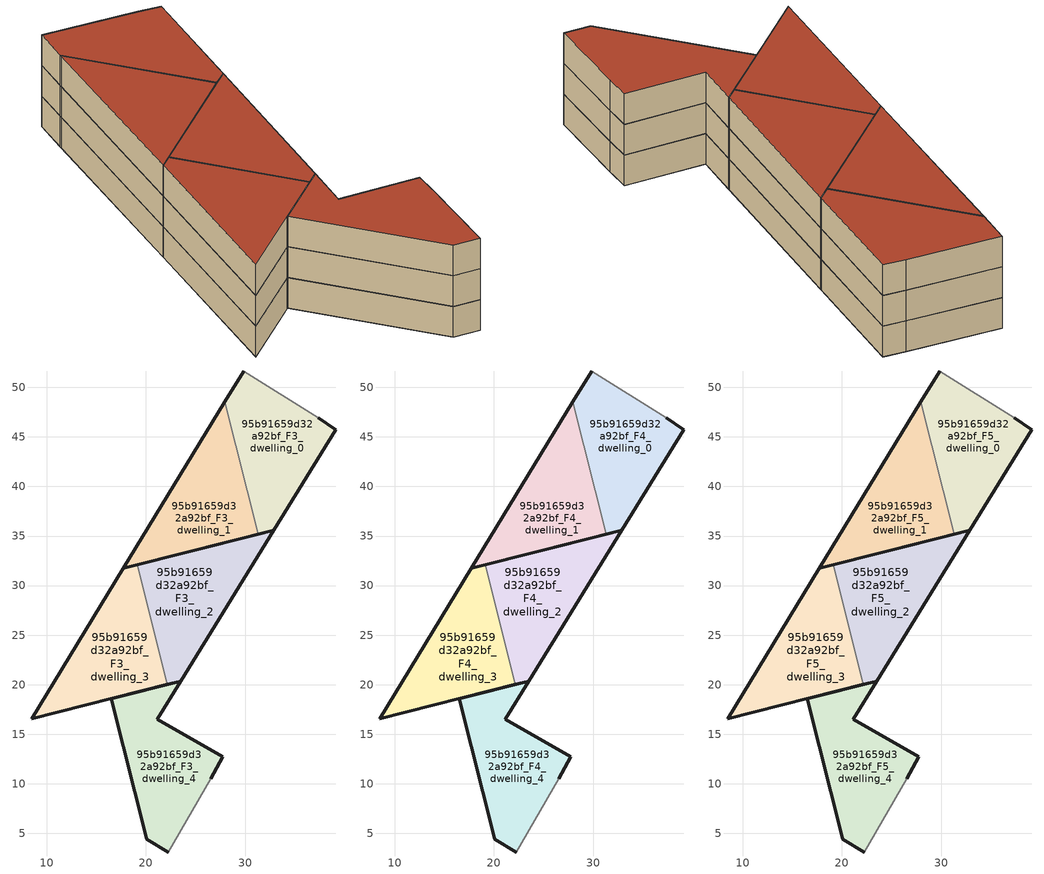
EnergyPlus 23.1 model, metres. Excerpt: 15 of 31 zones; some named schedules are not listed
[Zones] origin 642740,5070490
95b91659d32a92bf_F3_dwelling_0
 floor to 95b91659d32a92bf_F2_dwelling_0 (EU_floor_Construction): 32.88,35.57 39.16,45.74 37.36,46.95 29.85,51.65 27.96,48.55 31.34,35.18 z9
 wall outside (EU_wall_Construction): 27.96,48.55 29.85,51.65 / 37.36,46.95 39.16,45.74 32.88,35.57 31.34,35.18 z9:12
 wall adiabatic (EU_wall_Construction): 29.85,51.65 37.36,46.95 z9:12
 wall to 95b91659d32a92bf_F3_dwelling_1 (EU_wall_Construction): 31.34,35.18 27.96,48.55 z9:12
95b91659d32a92bf_F3_dwelling_1
 floor to 95b91659d32a92bf_F2_dwelling_1 (EU_floor_Construction): 31.34,35.18 27.96,48.55 17.71,31.74 z9
 wall outside (EU_wall_Construction): 31.34,35.18 17.71,31.74 27.96,48.55 z9:12
95b91659d32a92bf_F3_dwelling_2
 floor to 95b91659d32a92bf_F2_dwelling_2 (EU_floor_Construction): 23.5,20.36 32.88,35.57 19.11,32.09 22.16,20.03 z9
 wall outside (EU_wall_Construction): 19.11,32.09 32.88,35.57 23.5,20.36 22.16,20.03 z9:12
 wall to 95b91659d32a92bf_F3_dwelling_3 (EU_wall_Construction): 22.16,20.03 19.11,32.09 z9:12
95b91659d32a92bf_F3_dwelling_3
 floor to 95b91659d32a92bf_F2_dwelling_3 (EU_floor_Construction): 22.16,20.03 19.11,32.09 17.71,31.74 8.46,16.56 z9
 wall outside (EU_wall_Construction): 22.16,20.03 8.46,16.56 17.71,31.74 19.11,32.09 z9:12
95b91659d32a92bf_F3_dwelling_4
 floor to 95b91659d32a92bf_F2_dwelling_4 (EU_floor_Construction): 22.23,3.12 26.54,10.52 27.74,12.72 21.14,16.53 23.5,20.36 16.48,18.59 20.06,4.41 z9
 wall outside (EU_wall_Construction): 22.23,3.12 20.06,4.41 16.48,18.59 23.5,20.36 21.14,16.53 27.74,12.72 26.54,10.52 z9:12
 wall adiabatic (EU_wall_Construction): 26.54,10.52 22.23,3.12 z9:12
95b91659d32a92bf_F4_dwelling_0
 floor to 95b91659d32a92bf_F3_dwelling_0 (EU_floor_Construction): 32.88,35.57 39.16,45.74 37.36,46.95 29.85,51.65 27.96,48.55 31.34,35.18 z12
 wall outside (EU_wall_Construction): 27.96,48.55 29.85,51.65 / 37.36,46.95 39.16,45.74 32.88,35.57 31.34,35.18 z12:15
 wall adiabatic (EU_wall_Construction): 29.85,51.65 37.36,46.95 z12:15
 wall to 95b91659d32a92bf_F4_dwelling_1 (EU_wall_Construction): 31.34,35.18 27.96,48.55 z12:15
95b91659d32a92bf_F4_dwelling_1
 floor to 95b91659d32a92bf_F3_dwelling_1 (EU_floor_Construction): 31.34,35.18 27.96,48.55 17.71,31.74 z12
 wall outside (EU_wall_Construction): 31.34,35.18 17.71,31.74 27.96,48.55 z12:15
95b91659d32a92bf_F4_dwelling_2
 floor to 95b91659d32a92bf_F3_dwelling_2 (EU_floor_Construction): 23.5,20.36 32.88,35.57 19.11,32.09 22.16,20.03 z12
 wall outside (EU_wall_Construction): 19.11,32.09 32.88,35.57 23.5,20.36 22.16,20.03 z12:15
 wall to 95b91659d32a92bf_F4_dwelling_3 (EU_wall_Construction): 22.16,20.03 19.11,32.09 z12:15
95b91659d32a92bf_F4_dwelling_3
 floor to 95b91659d32a92bf_F3_dwelling_3 (EU_floor_Construction): 22.16,20.03 19.11,32.09 17.71,31.74 8.46,16.56 z12
 wall outside (EU_wall_Construction): 22.16,20.03 8.46,16.56 17.71,31.74 19.11,32.09 z12:15
95b91659d32a92bf_F4_dwelling_4
 floor to 95b91659d32a92bf_F3_dwelling_4 (EU_floor_Construction): 22.23,3.12 26.54,10.52 27.74,12.72 21.14,16.53 23.5,20.36 16.48,18.59 20.06,4.41 z12
 wall outside (EU_wall_Construction): 22.23,3.12 20.06,4.41 16.48,18.59 23.5,20.36 21.14,16.53 27.74,12.72 26.54,10.52 z12:15
 wall adiabatic (EU_wall_Construction): 26.54,10.52 22.23,3.12 z12:15
95b91659d32a92bf_F5_dwelling_0
 floor to 95b91659d32a92bf_F4_dwelling_0 (EU_floor_Construction): 32.88,35.57 39.16,45.74 37.36,46.95 29.85,51.65 27.96,48.55 31.34,35.18 z15
 wall outside (EU_wall_Construction): 27.96,48.55 29.85,51.65 / 37.36,46.95 39.16,45.74 32.88,35.57 31.34,35.18 z15:18
 wall adiabatic (EU_wall_Construction): 29.85,51.65 37.36,46.95 z15:18
 wall to 95b91659d32a92bf_F5_dwelling_1 (EU_wall_Construction): 31.34,35.18 27.96,48.55 z15:18
 roof outside (EU_roof_Construction): 37.36,46.95 39.16,45.74 32.88,35.57 31.34,35.18 27.96,48.55 29.85,51.65 z18
95b91659d32a92bf_F5_dwelling_1
 floor to 95b91659d32a92bf_F4_dwelling_1 (EU_floor_Construction): 31.34,35.18 27.96,48.55 17.71,31.74 z15
 wall outside (EU_wall_Construction): 31.34,35.18 17.71,31.74 27.96,48.55 z15:18
 roof outside (EU_roof_Construction): 27.96,48.55 31.34,35.18 17.71,31.74 z18
95b91659d32a92bf_F5_dwelling_2
 floor to 95b91659d32a92bf_F4_dwelling_2 (EU_floor_Construction): 23.5,20.36 32.88,35.57 19.11,32.09 22.16,20.03 z15
 wall outside (EU_wall_Construction): 19.11,32.09 32.88,35.57 23.5,20.36 22.16,20.03 z15:18
 wall to 95b91659d32a92bf_F5_dwelling_3 (EU_wall_Construction): 22.16,20.03 19.11,32.09 z15:18
 roof outside (EU_roof_Construction): 32.88,35.57 23.5,20.36 22.16,20.03 19.11,32.09 z18
95b91659d32a92bf_F5_dwelling_3
 floor to 95b91659d32a92bf_F4_dwelling_3 (EU_floor_Construction): 22.16,20.03 19.11,32.09 17.71,31.74 8.46,16.56 z15
 wall outside (EU_wall_Construction): 22.16,20.03 8.46,16.56 17.71,31.74 19.11,32.09 z15:18
 roof outside (EU_roof_Construction): 19.11,32.09 22.16,20.03 8.46,16.56 17.71,31.74 z18
95b91659d32a92bf_F5_dwelling_4
 floor to 95b91659d32a92bf_F4_dwelling_4 (EU_floor_Construction): 22.23,3.12 26.54,10.52 27.74,12.72 21.14,16.53 23.5,20.36 16.48,18.59 20.06,4.41 z15
 wall outside (EU_wall_Construction): 22.23,3.12 20.06,4.41 16.48,18.59 23.5,20.36 21.14,16.53 27.74,12.72 26.54,10.52 z15:18
 wall adiabatic (EU_wall_Construction): 26.54,10.52 22.23,3.12 z15:18
 roof outside (EU_roof_Construction): 23.5,20.36 21.14,16.53 27.74,12.72 26.54,10.52 22.23,3.12 20.06,4.41 16.48,18.59 z18
[Building]
EU S2 Campaign: North Axis=0; Terrain=City; Solar Distribution=FullExterior
[Site:Location]
Lyon-Bron: Latitude=45.75; Longitude=5; Time Zone=1; Elevation=198
[SizingPeriod:WeatherFileDays]
AnnualSizingPeriod: Begin Month=1; Begin Day of Month=1; End Month=12; End Day of Month=31; Day of Week for Start Day=Monday; Use Weather File Daylight Saving Period=No; Use Weather File Rain and Snow Indicators=No
[MATERIAL]
EU_InternalMass_Material: Roughness=MediumRough; Thickness=0.1; Conductivity=1; Density=1800; Specific Heat=900; Thermal Absorptance=0.9; Solar Absorptance=0.7; Visible Absorptance=0.7
[MATERIAL:NOMASS] Roughness=MediumRough; Thermal Absorptance=0.9; Solar Absorptance=0.7; Visible Absorptance=0.7
Name | Thermal Resistance
EU_wall_NoMass | 2.13739
EU_roof_NoMass | 2.58516
EU_floor_NoMass | 2.09377
[CONSTRUCTION]
EU_wall_Construction: EU_wall_NoMass
EU_roof_Construction: EU_roof_NoMass
EU_floor_Construction: EU_floor_NoMass
EU_InternalMass_Construction: EU_InternalMass_Material
[ZONE] Type=1; Multiplier=1; Ceiling Height=autocalculate; Floor Area=autocalculate; Part of Total Floor Area=Yes
Name | Volume
95b91659d32a92bf_F3_dwelling_0; 95b91659d32a92bf_F4_dwelling_0; 95b91659d32a92bf_F5_dwelling_0 | 290.837
95b91659d32a92bf_F3_dwelling_1; 95b91659d32a92bf_F4_dwelling_1; 95b91659d32a92bf_F5_dwelling_1 | 290.856
95b91659d32a92bf_F3_dwelling_2; 95b91659d32a92bf_F4_dwelling_2; 95b91659d32a92bf_F5_dwelling_2 | 290.877
95b91659d32a92bf_F3_dwelling_3; 95b91659d32a92bf_F4_dwelling_3; 95b91659d32a92bf_F5_dwelling_3 | 290.858
95b91659d32a92bf_F3_dwelling_4; 95b91659d32a92bf_F4_dwelling_4; 95b91659d32a92bf_F5_dwelling_4 | 290.87
[INTERNALMASS] Construction=EU_InternalMass_Construction
Name | Zone or ZoneList | Surface Area
95b91659d32a92bf_F3_dwelling_0_EU_InternalMass | 95b91659d32a92bf_F3_dwelling_0 | 116.345
95b91659d32a92bf_F3_dwelling_1_EU_InternalMass | 95b91659d32a92bf_F3_dwelling_1 | 116.341
95b91659d32a92bf_F3_dwelling_2_EU_InternalMass | 95b91659d32a92bf_F3_dwelling_2 | 116.344
95b91659d32a92bf_F3_dwelling_3_EU_InternalMass | 95b91659d32a92bf_F3_dwelling_3 | 116.351
95b91659d32a92bf_F3_dwelling_4_EU_InternalMass | 95b91659d32a92bf_F3_dwelling_4 | 116.341
95b91659d32a92bf_F4_dwelling_0_EU_InternalMass | 95b91659d32a92bf_F4_dwelling_0 | 116.345
95b91659d32a92bf_F4_dwelling_1_EU_InternalMass | 95b91659d32a92bf_F4_dwelling_1 | 116.341
95b91659d32a92bf_F4_dwelling_2_EU_InternalMass | 95b91659d32a92bf_F4_dwelling_2 | 116.344
95b91659d32a92bf_F4_dwelling_3_EU_InternalMass | 95b91659d32a92bf_F4_dwelling_3 | 116.351
95b91659d32a92bf_F4_dwelling_4_EU_InternalMass | 95b91659d32a92bf_F4_dwelling_4 | 116.341
95b91659d32a92bf_F5_dwelling_0_EU_InternalMass | 95b91659d32a92bf_F5_dwelling_0 | 116.345
95b91659d32a92bf_F5_dwelling_1_EU_InternalMass | 95b91659d32a92bf_F5_dwelling_1 | 116.341
95b91659d32a92bf_F5_dwelling_2_EU_InternalMass | 95b91659d32a92bf_F5_dwelling_2 | 116.344
95b91659d32a92bf_F5_dwelling_3_EU_InternalMass | 95b91659d32a92bf_F5_dwelling_3 | 116.351
95b91659d32a92bf_F5_dwelling_4_EU_InternalMass | 95b91659d32a92bf_F5_dwelling_4 | 116.341
[OTHEREQUIPMENT] Fuel Type=Electricity; Design Level Calculation Method=Watts/Area; Power per Zone Floor Area=1; Fraction Latent=0; Fraction Radiant=0; Fraction Lost=0; Carbon Dioxide Generation Rate=0; EndUse Subcategory=EU_Step8_InternalGains
Name | Zone or ZoneList or Space or SpaceList | Schedule
EU_Step8_InternalGain_95b91659d32a92bf_F3_dwelling_0_f000 | 95b91659d32a92bf_F3_dwelling_0 | EU_Step8_GainSchedule_95b91659d32a92bf_F3_dwelling_0_f000
EU_Step8_InternalGain_95b91659d32a92bf_F3_dwelling_1_f000 | 95b91659d32a92bf_F3_dwelling_1 | EU_Step8_GainSchedule_95b91659d32a92bf_F3_dwelling_1_f000
EU_Step8_InternalGain_95b91659d32a92bf_F3_dwelling_2_f000 | 95b91659d32a92bf_F3_dwelling_2 | EU_Step8_GainSchedule_95b91659d32a92bf_F3_dwelling_2_f000
EU_Step8_InternalGain_95b91659d32a92bf_F3_dwelling_3_f000 | 95b91659d32a92bf_F3_dwelling_3 | EU_Step8_GainSchedule_95b91659d32a92bf_F3_dwelling_3_f000
EU_Step8_InternalGain_95b91659d32a92bf_F3_dwelling_4_f000 | 95b91659d32a92bf_F3_dwelling_4 | EU_Step8_GainSchedule_95b91659d32a92bf_F3_dwelling_4_f000
EU_Step8_InternalGain_95b91659d32a92bf_F4_dwelling_0_f000 | 95b91659d32a92bf_F4_dwelling_0 | EU_Step8_GainSchedule_95b91659d32a92bf_F4_dwelling_0_f000
EU_Step8_InternalGain_95b91659d32a92bf_F4_dwelling_1_f000 | 95b91659d32a92bf_F4_dwelling_1 | EU_Step8_GainSchedule_95b91659d32a92bf_F4_dwelling_1_f000
EU_Step8_InternalGain_95b91659d32a92bf_F4_dwelling_2_f000 | 95b91659d32a92bf_F4_dwelling_2 | EU_Step8_GainSchedule_95b91659d32a92bf_F4_dwelling_2_f000
EU_Step8_InternalGain_95b91659d32a92bf_F4_dwelling_3_f000 | 95b91659d32a92bf_F4_dwelling_3 | EU_Step8_GainSchedule_95b91659d32a92bf_F4_dwelling_3_f000
EU_Step8_InternalGain_95b91659d32a92bf_F4_dwelling_4_f000 | 95b91659d32a92bf_F4_dwelling_4 | EU_Step8_GainSchedule_95b91659d32a92bf_F4_dwelling_4_f000
EU_Step8_InternalGain_95b91659d32a92bf_F5_dwelling_0_f000 | 95b91659d32a92bf_F5_dwelling_0 | EU_Step8_GainSchedule_95b91659d32a92bf_F5_dwelling_0_f000
EU_Step8_InternalGain_95b91659d32a92bf_F5_dwelling_1_f000 | 95b91659d32a92bf_F5_dwelling_1 | EU_Step8_GainSchedule_95b91659d32a92bf_F5_dwelling_1_f000
EU_Step8_InternalGain_95b91659d32a92bf_F5_dwelling_2_f000 | 95b91659d32a92bf_F5_dwelling_2 | EU_Step8_GainSchedule_95b91659d32a92bf_F5_dwelling_2_f000
EU_Step8_InternalGain_95b91659d32a92bf_F5_dwelling_3_f000 | 95b91659d32a92bf_F5_dwelling_3 | EU_Step8_GainSchedule_95b91659d32a92bf_F5_dwelling_3_f000
EU_Step8_InternalGain_95b91659d32a92bf_F5_dwelling_4_f000 | 95b91659d32a92bf_F5_dwelling_4 | EU_Step8_GainSchedule_95b91659d32a92bf_F5_dwelling_4_f000
[ZONEVENTILATION:DESIGNFLOWRATE] Schedule=EU_AlwaysOn; Design Flow Rate Calculation Method=AirChanges/Hour; Air Changes per Hour=0.487355; Ventilation Type=Natural; Fan Pressure Rise=0; Fan Total Efficiency=1; Constant Term Coefficient=1; Temperature Term Coefficient=0; Velocity Term Coefficient=0; Velocity Squared Term Coefficient=0; Minimum Indoor Temperature=-100; Maximum Indoor Temperature=100; Delta Temperature=-100; Minimum Outdoor Temperature=-100; Maximum Outdoor Temperature=100; Maximum Wind Speed=40
Name | Zone or ZoneList or Space or SpaceList
EU_ConstantAir_95b91659d32a92bf_F3_dwelling_0 | 95b91659d32a92bf_F3_dwelling_0
EU_ConstantAir_95b91659d32a92bf_F3_dwelling_1 | 95b91659d32a92bf_F3_dwelling_1
EU_ConstantAir_95b91659d32a92bf_F3_dwelling_2 | 95b91659d32a92bf_F3_dwelling_2
EU_ConstantAir_95b91659d32a92bf_F3_dwelling_3 | 95b91659d32a92bf_F3_dwelling_3
EU_ConstantAir_95b91659d32a92bf_F3_dwelling_4 | 95b91659d32a92bf_F3_dwelling_4
EU_ConstantAir_95b91659d32a92bf_F4_dwelling_0 | 95b91659d32a92bf_F4_dwelling_0
EU_ConstantAir_95b91659d32a92bf_F4_dwelling_1 | 95b91659d32a92bf_F4_dwelling_1
EU_ConstantAir_95b91659d32a92bf_F4_dwelling_2 | 95b91659d32a92bf_F4_dwelling_2
EU_ConstantAir_95b91659d32a92bf_F4_dwelling_3 | 95b91659d32a92bf_F4_dwelling_3
EU_ConstantAir_95b91659d32a92bf_F4_dwelling_4 | 95b91659d32a92bf_F4_dwelling_4
EU_ConstantAir_95b91659d32a92bf_F5_dwelling_0 | 95b91659d32a92bf_F5_dwelling_0
EU_ConstantAir_95b91659d32a92bf_F5_dwelling_1 | 95b91659d32a92bf_F5_dwelling_1
EU_ConstantAir_95b91659d32a92bf_F5_dwelling_2 | 95b91659d32a92bf_F5_dwelling_2
EU_ConstantAir_95b91659d32a92bf_F5_dwelling_3 | 95b91659d32a92bf_F5_dwelling_3
EU_ConstantAir_95b91659d32a92bf_F5_dwelling_4 | 95b91659d32a92bf_F5_dwelling_4
[HVACTEMPLATE:ZONE:IDEALLOADSAIRSYSTEM] System Availability Schedule=EU_AlwaysOn; Maximum Heating Supply Air Temperature=50; Minimum Cooling Supply Air Temperature=13; Maximum Heating Supply Air Humidity Ratio=0.0156; Minimum Cooling Supply Air Humidity Ratio=0.0077; Heating Limit=NoLimit; Cooling Limit=NoLimit; Heating Availability Schedule=EU_AlwaysOn; Cooling Availability Schedule=EU_CoolingOff; Dehumidification Control Type=ConstantSensibleHeatRatio; Cooling Sensible Heat Ratio=0.7; Dehumidification Setpoint=60; Humidification Control Type=None; Humidification Setpoint=30; Outdoor Air Method=None; Outdoor Air Flow Rate per Person=0.00944; Outdoor Air Flow Rate per Zone Floor Area=0; Outdoor Air Flow Rate per Zone=0; Demand Controlled Ventilation Type=None; Outdoor Air Economizer Type=NoEconomizer; Heat Recovery Type=None; Sensible Heat Recovery Effectiveness=0.7; Latent Heat Recovery Effectiveness=0.65
Name | Template Thermostat
95b91659d32a92bf_F3_dwelling_0 | EU_HeatOnly_95b91659d32a92bf_F3_dwelling_0
95b91659d32a92bf_F3_dwelling_1 | EU_HeatOnly_95b91659d32a92bf_F3_dwelling_1
95b91659d32a92bf_F3_dwelling_2 | EU_HeatOnly_95b91659d32a92bf_F3_dwelling_2
95b91659d32a92bf_F3_dwelling_3 | EU_HeatOnly_95b91659d32a92bf_F3_dwelling_3
95b91659d32a92bf_F3_dwelling_4 | EU_HeatOnly_95b91659d32a92bf_F3_dwelling_4
95b91659d32a92bf_F4_dwelling_0 | EU_HeatOnly_95b91659d32a92bf_F4_dwelling_0
95b91659d32a92bf_F4_dwelling_1 | EU_HeatOnly_95b91659d32a92bf_F4_dwelling_1
95b91659d32a92bf_F4_dwelling_2 | EU_HeatOnly_95b91659d32a92bf_F4_dwelling_2
95b91659d32a92bf_F4_dwelling_3 | EU_HeatOnly_95b91659d32a92bf_F4_dwelling_3
95b91659d32a92bf_F4_dwelling_4 | EU_HeatOnly_95b91659d32a92bf_F4_dwelling_4
95b91659d32a92bf_F5_dwelling_0 | EU_HeatOnly_95b91659d32a92bf_F5_dwelling_0
95b91659d32a92bf_F5_dwelling_1 | EU_HeatOnly_95b91659d32a92bf_F5_dwelling_1
95b91659d32a92bf_F5_dwelling_2 | EU_HeatOnly_95b91659d32a92bf_F5_dwelling_2
95b91659d32a92bf_F5_dwelling_3 | EU_HeatOnly_95b91659d32a92bf_F5_dwelling_3
95b91659d32a92bf_F5_dwelling_4 | EU_HeatOnly_95b91659d32a92bf_F5_dwelling_4
[SIZING:ZONE] Zone Cooling Design Supply Air Temperature Input Method=SupplyAirTemperature; Zone Cooling Design Supply Air Temperature=13; Zone Heating Design Supply Air Temperature Input Method=SupplyAirTemperature; Zone Heating Design Supply Air Temperature=50; Zone Cooling Design Supply Air Humidity Ratio=0.008; Zone Heating Design Supply Air Humidity Ratio=0.008; Cooling Design Air Flow Method=DesignDay; Cooling Design Air Flow Rate=0; Cooling Minimum Air Flow per Zone Floor Area=0.000762; Cooling Minimum Air Flow=0; Cooling Minimum Air Flow Fraction=0.2; Heating Design Air Flow Method=DesignDay; Heating Design Air Flow Rate=0; Heating Maximum Air Flow per Zone Floor Area=0.002032; Heating Maximum Air Flow=0.141576; Heating Maximum Air Flow Fraction=0.3; Account for Dedicated Outdoor Air System=No; Dedicated Outdoor Air System Control Strategy=NeutralSupplyAir; Dedicated Outdoor Air Low Setpoint Temperature for Design=autosize; Dedicated Outdoor Air High Setpoint Temperature for Design=autosize; Zone Load Sizing Method=Sensible Load Only No Latent Load; Zone Latent Cooling Design Supply Air Humidity Ratio Input Method=HumidityRatioDifference; Zone Cooling Design Supply Air Humidity Ratio Difference=0.005; Zone Latent Heating Design Supply Air Humidity Ratio Input Method=HumidityRatioDifference; Zone Humidification Design Supply Air Humidity Ratio Difference=0.005
95b91659d32a92bf_F3_dwelling_0; 95b91659d32a92bf_F3_dwelling_1; 95b91659d32a92bf_F3_dwelling_2; 95b91659d32a92bf_F3_dwelling_3; 95b91659d32a92bf_F3_dwelling_4; 95b91659d32a92bf_F4_dwelling_0; 95b91659d32a92bf_F4_dwelling_1; 95b91659d32a92bf_F4_dwelling_2; 95b91659d32a92bf_F4_dwelling_3; 95b91659d32a92bf_F4_dwelling_4; 95b91659d32a92bf_F5_dwelling_0; 95b91659d32a92bf_F5_dwelling_1; 95b91659d32a92bf_F5_dwelling_2; 95b91659d32a92bf_F5_dwelling_3; 95b91659d32a92bf_F5_dwelling_4
[SCHEDULE:FILE] Column Number=1; Rows to Skip at Top=0; Number of Hours of Data=8760; Column Separator=Comma; Interpolate to Timestep=No; Minutes per Item=60; Adjust Schedule for Daylight Savings=Yes
Name | File
EU_Step8_GainSchedule_95b91659d32a92bf_F3_dwelling_0_f000 | ../../schedules/95b91659d32a92bf/95b91659d32a92bf_F3_dwelling_0_f000_gain.csv
EU_Step8_GainSchedule_95b91659d32a92bf_F3_dwelling_1_f000 | ../../schedules/95b91659d32a92bf/95b91659d32a92bf_F3_dwelling_1_f000_gain.csv
EU_Step8_GainSchedule_95b91659d32a92bf_F3_dwelling_2_f000 | ../../schedules/95b91659d32a92bf/95b91659d32a92bf_F3_dwelling_2_f000_gain.csv
EU_Step8_GainSchedule_95b91659d32a92bf_F3_dwelling_3_f000 | ../../schedules/95b91659d32a92bf/95b91659d32a92bf_F3_dwelling_3_f000_gain.csv
EU_Step8_GainSchedule_95b91659d32a92bf_F3_dwelling_4_f000 | ../../schedules/95b91659d32a92bf/95b91659d32a92bf_F3_dwelling_4_f000_gain.csv
EU_Step8_GainSchedule_95b91659d32a92bf_F4_dwelling_0_f000 | ../../schedules/95b91659d32a92bf/95b91659d32a92bf_F4_dwelling_0_f000_gain.csv
EU_Step8_GainSchedule_95b91659d32a92bf_F4_dwelling_1_f000 | ../../schedules/95b91659d32a92bf/95b91659d32a92bf_F4_dwelling_1_f000_gain.csv
EU_Step8_GainSchedule_95b91659d32a92bf_F4_dwelling_2_f000 | ../../schedules/95b91659d32a92bf/95b91659d32a92bf_F4_dwelling_2_f000_gain.csv
EU_Step8_GainSchedule_95b91659d32a92bf_F4_dwelling_3_f000 | ../../schedules/95b91659d32a92bf/95b91659d32a92bf_F4_dwelling_3_f000_gain.csv
EU_Step8_GainSchedule_95b91659d32a92bf_F4_dwelling_4_f000 | ../../schedules/95b91659d32a92bf/95b91659d32a92bf_F4_dwelling_4_f000_gain.csv
EU_Step8_GainSchedule_95b91659d32a92bf_F5_dwelling_0_f000 | ../../schedules/95b91659d32a92bf/95b91659d32a92bf_F5_dwelling_0_f000_gain.csv
EU_Step8_GainSchedule_95b91659d32a92bf_F5_dwelling_1_f000 | ../../schedules/95b91659d32a92bf/95b91659d32a92bf_F5_dwelling_1_f000_gain.csv
EU_Step8_GainSchedule_95b91659d32a92bf_F5_dwelling_2_f000 | ../../schedules/95b91659d32a92bf/95b91659d32a92bf_F5_dwelling_2_f000_gain.csv
EU_Step8_GainSchedule_95b91659d32a92bf_F5_dwelling_3_f000 | ../../schedules/95b91659d32a92bf/95b91659d32a92bf_F5_dwelling_3_f000_gain.csv
